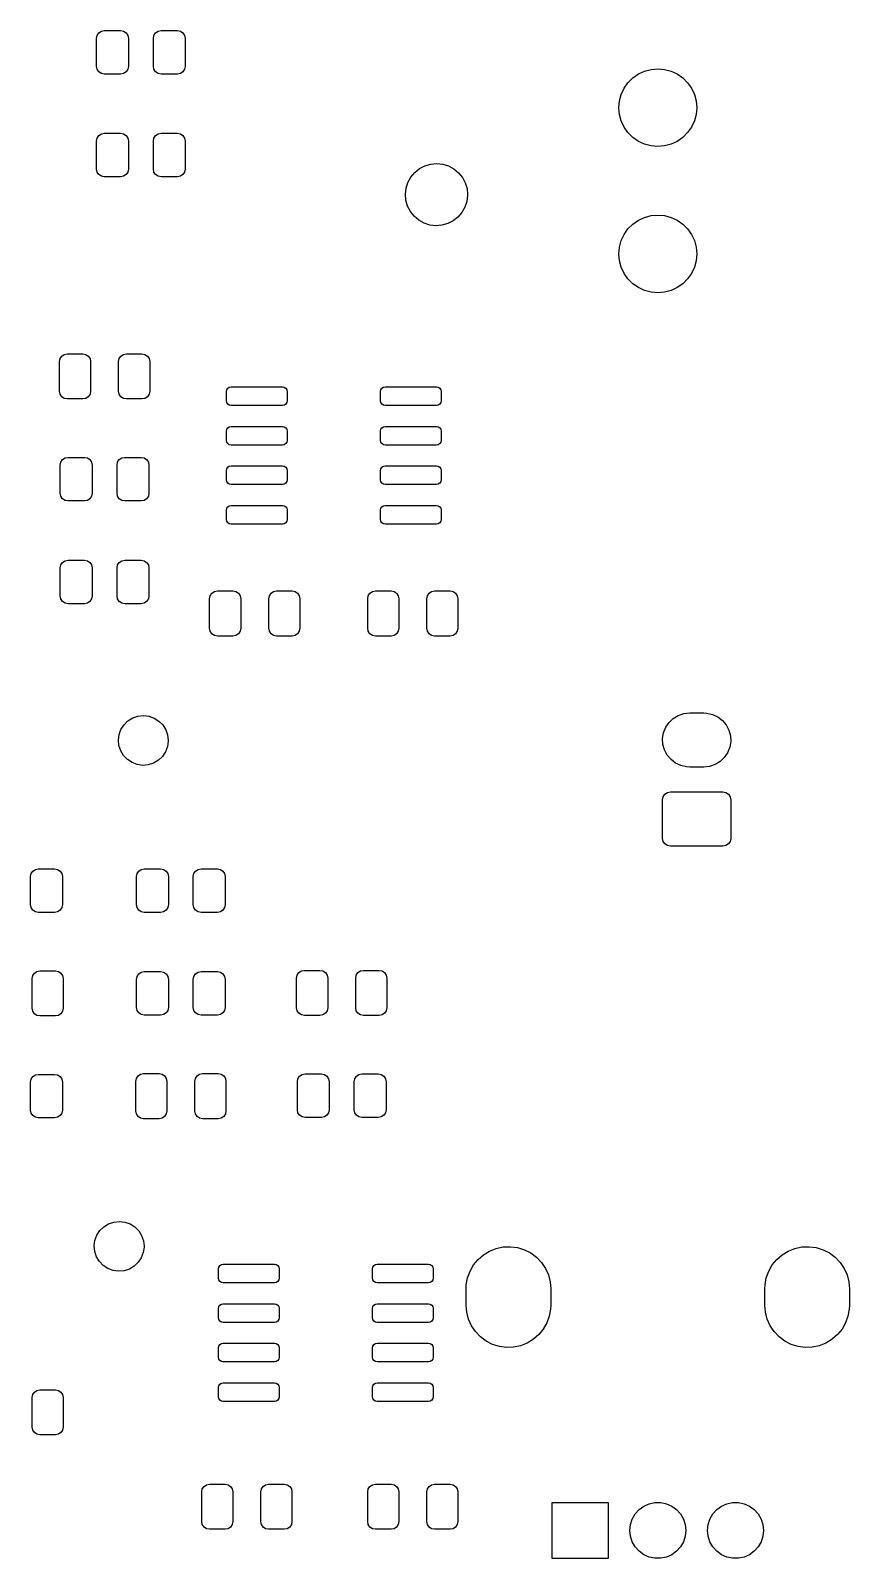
# Model space of a CAD drawing. Extents: x 42 to 170, y -237 to -32.
# Drawn here: x 143.67 to 169.99, y -237.12 to -188.02 of the extents above; entities that cross this region are included whole.
import ezdxf

# ---------------------------------------------------------------- set-up
doc = ezdxf.new("R2010")
doc.units = 0
doc.layers.add('BLACK', color=7, linetype='CONTINUOUS')

msp = doc.modelspace()

# ---------------------------------------------------------------- linework, layer by layer
at = {"layer": 'BLACK', "linetype": 'CONTINUOUS'}
for p, q in [((145.865, -188.095), (145.946, -188.041)), ((145.946, -188.041), (146.041, -188.022)), ((146.041, -188.022), (146.566, -188.022)), ((146.566, -188.022), (146.662, -188.041)), ((146.662, -188.041), (146.743, -188.095)), ((147.69, -188.095), (147.771, -188.041)), ((147.771, -188.041), (147.867, -188.022)), ((147.867, -188.022), (148.391, -188.022)), ((148.391, -188.022), (148.487, -188.041)), ((148.487, -188.041), (148.568, -188.095)), ((145.791, -188.272), (145.811, -188.176)), ((145.791, -189.172), (145.791, -188.272)), ((145.811, -188.176), (145.865, -188.095)), ((146.743, -188.095), (146.797, -188.176)), ((146.797, -188.176), (146.816, -188.272)), ((146.816, -188.272), (146.816, -189.172)), ((147.617, -188.272), (147.636, -188.176)), ((147.617, -189.172), (147.617, -188.272)), ((147.636, -188.176), (147.69, -188.095)), ((148.568, -188.095), (148.622, -188.176)), ((148.622, -188.176), (148.641, -188.272)), ((148.641, -188.272), (148.641, -189.172)), ((145.811, -189.268), (145.791, -189.172)), ((145.865, -189.349), (145.811, -189.268)), ((145.946, -189.403), (145.865, -189.349)), ((146.041, -189.422), (145.946, -189.403)), ((146.566, -189.422), (146.041, -189.422)), ((146.662, -189.403), (146.566, -189.422)), ((146.743, -189.349), (146.662, -189.403)), ((146.797, -189.268), (146.743, -189.349)), ((146.816, -189.172), (146.797, -189.268)), ((147.636, -189.268), (147.617, -189.172)), ((147.69, -189.349), (147.636, -189.268)), ((147.771, -189.403), (147.69, -189.349)), ((147.867, -189.422), (147.771, -189.403)), ((148.391, -189.422), (147.867, -189.422)), ((148.487, -189.403), (148.391, -189.422)), ((148.568, -189.349), (148.487, -189.403)), ((148.622, -189.268), (148.568, -189.349)), ((148.641, -189.172), (148.622, -189.268)), ((163.027, -189.542), (163.205, -189.417)), ((163.205, -189.417), (163.402, -189.325)), ((163.402, -189.325), (163.613, -189.269)), ((163.613, -189.269), (163.83, -189.25)), ((163.83, -189.25), (164.047, -189.269)), ((164.047, -189.269), (164.258, -189.325)), ((164.258, -189.325), (164.455, -189.417)), ((164.455, -189.417), (164.633, -189.542)), ((162.655, -190.072), (162.747, -189.875)), ((162.747, -189.875), (162.872, -189.697)), ((162.872, -189.697), (163.027, -189.542)), ((164.633, -189.542), (164.788, -189.697)), ((164.788, -189.697), (164.913, -189.875)), ((164.913, -189.875), (165.005, -190.072)), ((162.58, -190.5), (162.599, -190.283)), ((162.599, -190.717), (162.58, -190.5)), ((162.599, -190.283), (162.655, -190.072)), ((165.005, -190.072), (165.061, -190.283)), ((165.061, -190.283), (165.08, -190.5)), ((165.08, -190.5), (165.061, -190.717)), ((162.655, -190.928), (162.599, -190.717)), ((162.747, -191.125), (162.655, -190.928)), ((165.005, -190.928), (164.913, -191.125)), ((165.061, -190.717), (165.005, -190.928)), ((145.791, -191.574), (145.811, -191.478)), ((145.811, -191.478), (145.865, -191.397)), ((145.865, -191.397), (145.946, -191.343)), ((145.946, -191.343), (146.041, -191.324)), ((146.041, -191.324), (146.566, -191.324)), ((146.566, -191.324), (146.662, -191.343)), ((146.662, -191.343), (146.743, -191.397)), ((146.743, -191.397), (146.797, -191.478)), ((146.797, -191.478), (146.816, -191.574)), ((147.617, -191.574), (147.636, -191.478)), ((147.636, -191.478), (147.69, -191.397)), ((147.69, -191.397), (147.771, -191.343)), ((147.771, -191.343), (147.867, -191.324)), ((147.867, -191.324), (148.391, -191.324)), ((148.391, -191.324), (148.487, -191.343)), ((148.487, -191.343), (148.568, -191.397)), ((148.568, -191.397), (148.622, -191.478)), ((148.622, -191.478), (148.641, -191.574)), ((162.872, -191.303), (162.747, -191.125)), ((163.027, -191.458), (162.872, -191.303)), ((163.205, -191.583), (163.027, -191.458)), ((164.633, -191.458), (164.455, -191.583)), ((164.788, -191.303), (164.633, -191.458)), ((164.913, -191.125), (164.788, -191.303)), ((145.791, -192.474), (145.791, -191.574)), ((146.816, -191.574), (146.816, -192.474)), ((147.617, -192.474), (147.617, -191.574)), ((148.641, -191.574), (148.641, -192.474)), ((163.402, -191.675), (163.205, -191.583)), ((163.613, -191.731), (163.402, -191.675)), ((163.83, -191.75), (163.613, -191.731)), ((164.047, -191.731), (163.83, -191.75)), ((164.258, -191.675), (164.047, -191.731)), ((164.455, -191.583), (164.258, -191.675)), ((156.018, -192.58), (156.17, -192.457)), ((156.17, -192.457), (156.343, -192.367)), ((156.343, -192.367), (156.531, -192.312)), ((156.531, -192.312), (156.725, -192.294)), ((156.725, -192.294), (156.919, -192.314)), ((156.919, -192.314), (157.106, -192.372)), ((157.106, -192.372), (157.277, -192.465)), ((145.811, -192.57), (145.791, -192.474)), ((145.865, -192.651), (145.811, -192.57)), ((145.946, -192.705), (145.865, -192.651)), ((146.041, -192.724), (145.946, -192.705)), ((146.566, -192.724), (146.041, -192.724)), ((146.662, -192.705), (146.566, -192.724)), ((146.743, -192.651), (146.662, -192.705)), ((146.797, -192.57), (146.743, -192.651)), ((146.816, -192.474), (146.797, -192.57)), ((147.636, -192.57), (147.617, -192.474)), ((147.69, -192.651), (147.636, -192.57)), ((147.771, -192.705), (147.69, -192.651)), ((147.867, -192.724), (147.771, -192.705)), ((148.391, -192.724), (147.867, -192.724)), ((148.487, -192.705), (148.391, -192.724)), ((148.568, -192.651), (148.487, -192.705)), ((148.622, -192.57), (148.568, -192.651)), ((148.641, -192.474), (148.622, -192.57)), ((155.74, -193.086), (155.799, -192.9)), ((155.799, -192.9), (155.893, -192.729)), ((155.893, -192.729), (156.018, -192.58)), ((157.277, -192.465), (157.428, -192.589)), ((157.428, -192.589), (157.551, -192.741)), ((157.551, -192.741), (157.643, -192.913)), ((157.643, -192.913), (157.699, -193.1)), ((155.718, -193.28), (155.74, -193.086)), ((155.734, -193.475), (155.718, -193.28)), ((157.718, -193.322), (157.693, -193.516)), ((157.699, -193.1), (157.718, -193.294)), ((157.718, -193.294), (157.718, -193.322)), ((155.788, -193.662), (155.734, -193.475)), ((155.877, -193.836), (155.788, -193.662)), ((155.999, -193.989), (155.877, -193.836)), ((157.535, -193.87), (157.408, -194.018)), ((157.632, -193.701), (157.535, -193.87)), ((157.693, -193.516), (157.632, -193.701)), ((156.147, -194.115), (155.999, -193.989)), ((156.318, -194.21), (156.147, -194.115)), ((156.503, -194.271), (156.318, -194.21)), ((156.697, -194.294), (156.503, -194.271)), ((156.892, -194.279), (156.697, -194.294)), ((157.08, -194.226), (156.892, -194.279)), ((157.254, -194.138), (157.08, -194.226)), ((157.408, -194.018), (157.254, -194.138)), ((162.747, -194.575), (162.872, -194.397)), ((162.872, -194.397), (163.027, -194.242)), ((163.027, -194.242), (163.205, -194.117)), ((163.205, -194.117), (163.402, -194.025)), ((163.402, -194.025), (163.613, -193.969)), ((163.613, -193.969), (163.83, -193.95)), ((163.83, -193.95), (164.047, -193.969)), ((164.047, -193.969), (164.258, -194.025)), ((164.258, -194.025), (164.455, -194.117)), ((164.455, -194.117), (164.633, -194.242)), ((164.633, -194.242), (164.788, -194.397)), ((164.788, -194.397), (164.913, -194.575)), ((162.599, -194.983), (162.655, -194.772)), ((162.655, -194.772), (162.747, -194.575)), ((164.913, -194.575), (165.005, -194.772)), ((165.005, -194.772), (165.061, -194.983)), ((162.58, -195.2), (162.599, -194.983)), ((162.599, -195.417), (162.58, -195.2)), ((165.061, -194.983), (165.08, -195.2)), ((165.08, -195.2), (165.061, -195.417)), ((162.655, -195.628), (162.599, -195.417)), ((162.747, -195.825), (162.655, -195.628)), ((162.872, -196.003), (162.747, -195.825)), ((164.913, -195.825), (164.788, -196.003)), ((165.005, -195.628), (164.913, -195.825)), ((165.061, -195.417), (165.005, -195.628)), ((163.027, -196.158), (162.872, -196.003)), ((163.205, -196.283), (163.027, -196.158)), ((163.402, -196.375), (163.205, -196.283)), ((163.613, -196.431), (163.402, -196.375)), ((164.258, -196.375), (164.047, -196.431)), ((164.455, -196.283), (164.258, -196.375)), ((164.633, -196.158), (164.455, -196.283)), ((164.788, -196.003), (164.633, -196.158)), ((163.83, -196.45), (163.613, -196.431)), ((164.047, -196.431), (163.83, -196.45)), ((144.6, -198.661), (144.619, -198.565)), ((144.6, -199.611), (144.6, -198.661)), ((144.619, -198.565), (144.673, -198.484)), ((144.673, -198.484), (144.754, -198.43)), ((144.754, -198.43), (144.85, -198.411)), ((144.85, -198.411), (145.35, -198.411)), ((145.35, -198.411), (145.446, -198.43)), ((145.446, -198.43), (145.527, -198.484)), ((145.527, -198.484), (145.581, -198.565)), ((145.581, -198.565), (145.6, -198.661)), ((145.6, -198.661), (145.6, -199.611)), ((146.5, -198.661), (146.519, -198.565)), ((146.5, -199.611), (146.5, -198.661)), ((146.519, -198.565), (146.573, -198.484)), ((146.573, -198.484), (146.654, -198.43)), ((146.654, -198.43), (146.75, -198.411)), ((146.75, -198.411), (147.25, -198.411)), ((147.25, -198.411), (147.346, -198.43)), ((147.346, -198.43), (147.427, -198.484)), ((147.427, -198.484), (147.481, -198.565)), ((147.481, -198.565), (147.5, -198.661)), ((147.5, -198.661), (147.5, -199.611)), ((144.619, -199.707), (144.6, -199.611)), ((144.673, -199.788), (144.619, -199.707)), ((144.754, -199.842), (144.673, -199.788)), ((145.527, -199.788), (145.446, -199.842)), ((145.581, -199.707), (145.527, -199.788)), ((145.6, -199.611), (145.581, -199.707)), ((146.519, -199.707), (146.5, -199.611)), ((146.573, -199.788), (146.519, -199.707)), ((146.654, -199.842), (146.573, -199.788)), ((147.427, -199.788), (147.346, -199.842)), ((147.481, -199.707), (147.427, -199.788)), ((147.5, -199.611), (147.481, -199.707)), ((149.966, -199.621), (149.977, -199.564)), ((149.966, -199.921), (149.966, -199.621)), ((149.977, -199.564), (150.01, -199.515)), ((150.01, -199.515), (150.059, -199.482)), ((150.059, -199.482), (150.116, -199.471)), ((150.116, -199.471), (151.766, -199.471)), ((151.766, -199.471), (151.823, -199.482)), ((151.823, -199.482), (151.872, -199.515)), ((151.872, -199.515), (151.905, -199.564)), ((151.905, -199.564), (151.916, -199.621)), ((151.916, -199.621), (151.916, -199.921)), ((154.916, -199.621), (154.927, -199.564)), ((154.916, -199.921), (154.916, -199.621)), ((154.927, -199.564), (154.96, -199.515)), ((154.96, -199.515), (155.009, -199.482)), ((155.009, -199.482), (155.066, -199.471)), ((155.066, -199.471), (156.716, -199.471)), ((156.716, -199.471), (156.773, -199.482)), ((156.773, -199.482), (156.822, -199.515)), ((156.822, -199.515), (156.855, -199.564)), ((156.855, -199.564), (156.866, -199.621)), ((156.866, -199.621), (156.866, -199.921)), ((144.85, -199.861), (144.754, -199.842)), ((145.35, -199.861), (144.85, -199.861)), ((145.446, -199.842), (145.35, -199.861)), ((146.75, -199.861), (146.654, -199.842)), ((147.25, -199.861), (146.75, -199.861)), ((147.346, -199.842), (147.25, -199.861)), ((149.977, -199.978), (149.966, -199.921)), ((150.01, -200.027), (149.977, -199.978)), ((150.059, -200.06), (150.01, -200.027)), ((150.116, -200.071), (150.059, -200.06)), ((151.766, -200.071), (150.116, -200.071)), ((151.823, -200.06), (151.766, -200.071)), ((151.872, -200.027), (151.823, -200.06)), ((151.905, -199.978), (151.872, -200.027)), ((151.916, -199.921), (151.905, -199.978)), ((154.927, -199.978), (154.916, -199.921)), ((154.96, -200.027), (154.927, -199.978)), ((155.009, -200.06), (154.96, -200.027)), ((155.066, -200.071), (155.009, -200.06)), ((156.716, -200.071), (155.066, -200.071)), ((156.773, -200.06), (156.716, -200.071)), ((156.822, -200.027), (156.773, -200.06)), ((156.855, -199.978), (156.822, -200.027)), ((156.866, -199.921), (156.855, -199.978)), ((149.977, -200.834), (150.01, -200.785)), ((150.01, -200.785), (150.059, -200.752)), ((150.059, -200.752), (150.116, -200.741)), ((150.116, -200.741), (151.766, -200.741)), ((151.766, -200.741), (151.823, -200.752)), ((151.823, -200.752), (151.872, -200.785)), ((151.872, -200.785), (151.905, -200.834)), ((154.927, -200.834), (154.96, -200.785)), ((154.96, -200.785), (155.009, -200.752)), ((155.009, -200.752), (155.066, -200.741)), ((155.066, -200.741), (156.716, -200.741)), ((156.716, -200.741), (156.773, -200.752)), ((156.773, -200.752), (156.822, -200.785)), ((156.822, -200.785), (156.855, -200.834)), ((149.966, -200.891), (149.977, -200.834)), ((149.966, -201.191), (149.966, -200.891)), ((149.977, -201.248), (149.966, -201.191)), ((150.01, -201.297), (149.977, -201.248)), ((150.059, -201.33), (150.01, -201.297)), ((151.872, -201.297), (151.823, -201.33)), ((151.905, -201.248), (151.872, -201.297)), ((151.905, -200.834), (151.916, -200.891)), ((151.916, -201.191), (151.905, -201.248)), ((151.916, -200.891), (151.916, -201.191)), ((154.916, -200.891), (154.927, -200.834)), ((154.916, -201.191), (154.916, -200.891)), ((154.927, -201.248), (154.916, -201.191)), ((154.96, -201.297), (154.927, -201.248)), ((155.009, -201.33), (154.96, -201.297)), ((156.822, -201.297), (156.773, -201.33)), ((156.855, -201.248), (156.822, -201.297)), ((156.855, -200.834), (156.866, -200.891)), ((156.866, -201.191), (156.855, -201.248)), ((156.866, -200.891), (156.866, -201.191)), ((144.698, -201.811), (144.779, -201.757)), ((144.779, -201.757), (144.875, -201.738)), ((144.875, -201.738), (145.4, -201.738)), ((145.4, -201.738), (145.496, -201.757)), ((145.496, -201.757), (145.577, -201.811)), ((146.523, -201.811), (146.604, -201.757)), ((146.604, -201.757), (146.7, -201.738)), ((146.7, -201.738), (147.225, -201.738)), ((147.225, -201.738), (147.321, -201.757)), ((147.321, -201.757), (147.402, -201.811)), ((150.116, -201.341), (150.059, -201.33)), ((151.766, -201.341), (150.116, -201.341)), ((151.823, -201.33), (151.766, -201.341)), ((155.066, -201.341), (155.009, -201.33)), ((156.716, -201.341), (155.066, -201.341)), ((156.773, -201.33), (156.716, -201.341)), ((144.625, -201.988), (144.644, -201.892)), ((144.625, -202.888), (144.625, -201.988)), ((144.644, -201.892), (144.698, -201.811)), ((145.577, -201.811), (145.631, -201.892)), ((145.631, -201.892), (145.65, -201.988)), ((145.65, -201.988), (145.65, -202.888)), ((146.45, -201.988), (146.469, -201.892)), ((146.45, -202.888), (146.45, -201.988)), ((146.469, -201.892), (146.523, -201.811)), ((147.402, -201.811), (147.456, -201.892)), ((147.456, -201.892), (147.475, -201.988)), ((147.475, -201.988), (147.475, -202.888)), ((149.966, -202.161), (149.977, -202.104)), ((149.966, -202.461), (149.966, -202.161)), ((149.977, -202.104), (150.01, -202.055)), ((150.01, -202.055), (150.059, -202.022)), ((150.059, -202.022), (150.116, -202.011)), ((150.116, -202.011), (151.766, -202.011)), ((151.766, -202.011), (151.823, -202.022)), ((151.823, -202.022), (151.872, -202.055)), ((151.872, -202.055), (151.905, -202.104)), ((151.905, -202.104), (151.916, -202.161)), ((151.916, -202.161), (151.916, -202.461)), ((154.916, -202.161), (154.927, -202.104)), ((154.916, -202.461), (154.916, -202.161)), ((154.927, -202.104), (154.96, -202.055)), ((154.96, -202.055), (155.009, -202.022)), ((155.009, -202.022), (155.066, -202.011)), ((155.066, -202.011), (156.716, -202.011)), ((156.716, -202.011), (156.773, -202.022)), ((156.773, -202.022), (156.822, -202.055)), ((156.822, -202.055), (156.855, -202.104)), ((156.855, -202.104), (156.866, -202.161)), ((156.866, -202.161), (156.866, -202.461)), ((149.977, -202.518), (149.966, -202.461)), ((150.01, -202.567), (149.977, -202.518)), ((150.059, -202.6), (150.01, -202.567)), ((150.116, -202.611), (150.059, -202.6)), ((151.766, -202.611), (150.116, -202.611)), ((151.823, -202.6), (151.766, -202.611)), ((151.872, -202.567), (151.823, -202.6)), ((151.905, -202.518), (151.872, -202.567)), ((151.916, -202.461), (151.905, -202.518)), ((154.927, -202.518), (154.916, -202.461)), ((154.96, -202.567), (154.927, -202.518)), ((155.009, -202.6), (154.96, -202.567)), ((155.066, -202.611), (155.009, -202.6)), ((156.716, -202.611), (155.066, -202.611)), ((156.773, -202.6), (156.716, -202.611)), ((156.822, -202.567), (156.773, -202.6)), ((156.855, -202.518), (156.822, -202.567)), ((156.866, -202.461), (156.855, -202.518)), ((144.644, -202.984), (144.625, -202.888)), ((144.698, -203.065), (144.644, -202.984)), ((144.779, -203.119), (144.698, -203.065)), ((144.875, -203.138), (144.779, -203.119)), ((145.4, -203.138), (144.875, -203.138)), ((145.496, -203.119), (145.4, -203.138)), ((145.577, -203.065), (145.496, -203.119)), ((145.631, -202.984), (145.577, -203.065)), ((145.65, -202.888), (145.631, -202.984)), ((146.469, -202.984), (146.45, -202.888)), ((146.523, -203.065), (146.469, -202.984)), ((146.604, -203.119), (146.523, -203.065)), ((146.7, -203.138), (146.604, -203.119)), ((147.225, -203.138), (146.7, -203.138)), ((147.321, -203.119), (147.225, -203.138)), ((147.402, -203.065), (147.321, -203.119)), ((147.456, -202.984), (147.402, -203.065)), ((147.475, -202.888), (147.456, -202.984)), ((149.966, -203.431), (149.977, -203.374)), ((149.966, -203.731), (149.966, -203.431)), ((149.977, -203.788), (149.966, -203.731)), ((149.977, -203.374), (150.01, -203.325)), ((150.01, -203.325), (150.059, -203.292)), ((150.059, -203.292), (150.116, -203.281)), ((150.116, -203.281), (151.766, -203.281)), ((151.766, -203.281), (151.823, -203.292)), ((151.823, -203.292), (151.872, -203.325)), ((151.872, -203.325), (151.905, -203.374)), ((151.905, -203.374), (151.916, -203.431)), ((151.916, -203.731), (151.905, -203.788)), ((151.916, -203.431), (151.916, -203.731)), ((154.916, -203.431), (154.927, -203.374)), ((154.916, -203.731), (154.916, -203.431)), ((154.927, -203.788), (154.916, -203.731)), ((154.927, -203.374), (154.96, -203.325)), ((154.96, -203.325), (155.009, -203.292)), ((155.009, -203.292), (155.066, -203.281)), ((155.066, -203.281), (156.716, -203.281)), ((156.716, -203.281), (156.773, -203.292)), ((156.773, -203.292), (156.822, -203.325)), ((156.822, -203.325), (156.855, -203.374)), ((156.855, -203.374), (156.866, -203.431)), ((156.866, -203.731), (156.855, -203.788)), ((156.866, -203.431), (156.866, -203.731)), ((150.01, -203.837), (149.977, -203.788)), ((150.059, -203.87), (150.01, -203.837)), ((150.116, -203.881), (150.059, -203.87)), ((151.766, -203.881), (150.116, -203.881)), ((151.823, -203.87), (151.766, -203.881)), ((151.872, -203.837), (151.823, -203.87)), ((151.905, -203.788), (151.872, -203.837)), ((154.96, -203.837), (154.927, -203.788)), ((155.009, -203.87), (154.96, -203.837)), ((155.066, -203.881), (155.009, -203.87)), ((156.716, -203.881), (155.066, -203.881)), ((156.773, -203.87), (156.716, -203.881)), ((156.822, -203.837), (156.773, -203.87)), ((156.855, -203.788), (156.822, -203.837)), ((144.625, -205.29), (144.644, -205.194)), ((144.644, -205.194), (144.698, -205.113)), ((144.698, -205.113), (144.779, -205.059)), ((144.779, -205.059), (144.875, -205.04)), ((144.875, -205.04), (145.4, -205.04)), ((145.4, -205.04), (145.496, -205.059)), ((145.496, -205.059), (145.577, -205.113)), ((145.577, -205.113), (145.631, -205.194)), ((145.631, -205.194), (145.65, -205.29)), ((146.45, -205.29), (146.469, -205.194)), ((146.469, -205.194), (146.523, -205.113)), ((146.523, -205.113), (146.604, -205.059)), ((146.604, -205.059), (146.7, -205.04)), ((146.7, -205.04), (147.225, -205.04)), ((147.225, -205.04), (147.321, -205.059)), ((147.321, -205.059), (147.402, -205.113)), ((147.402, -205.113), (147.456, -205.194)), ((147.456, -205.194), (147.475, -205.29)), ((144.625, -206.19), (144.625, -205.29)), ((145.65, -205.29), (145.65, -206.19)), ((146.45, -206.19), (146.45, -205.29)), ((147.475, -205.29), (147.475, -206.19)), ((144.644, -206.286), (144.625, -206.19)), ((145.65, -206.19), (145.631, -206.286)), ((146.469, -206.286), (146.45, -206.19)), ((147.475, -206.19), (147.456, -206.286)), ((149.426, -206.281), (149.445, -206.185)), ((149.445, -206.185), (149.499, -206.104)), ((149.499, -206.104), (149.58, -206.05)), ((149.58, -206.05), (149.676, -206.031)), ((149.676, -206.031), (150.176, -206.031)), ((150.176, -206.031), (150.272, -206.05)), ((150.272, -206.05), (150.353, -206.104)), ((150.353, -206.104), (150.407, -206.185)), ((150.407, -206.185), (150.426, -206.281)), ((151.326, -206.281), (151.345, -206.185)), ((151.345, -206.185), (151.399, -206.104)), ((151.399, -206.104), (151.48, -206.05)), ((151.48, -206.05), (151.576, -206.031)), ((151.576, -206.031), (152.076, -206.031)), ((152.076, -206.031), (152.172, -206.05)), ((152.172, -206.05), (152.253, -206.104)), ((152.253, -206.104), (152.307, -206.185)), ((152.307, -206.185), (152.326, -206.281)), ((154.506, -206.281), (154.525, -206.185)), ((154.525, -206.185), (154.579, -206.104)), ((154.579, -206.104), (154.66, -206.05)), ((154.66, -206.05), (154.756, -206.031)), ((154.756, -206.031), (155.256, -206.031)), ((155.256, -206.031), (155.352, -206.05)), ((155.352, -206.05), (155.433, -206.104)), ((155.433, -206.104), (155.487, -206.185)), ((155.487, -206.185), (155.506, -206.281)), ((156.406, -206.281), (156.425, -206.185)), ((156.425, -206.185), (156.479, -206.104)), ((156.479, -206.104), (156.56, -206.05)), ((156.56, -206.05), (156.656, -206.031)), ((156.656, -206.031), (157.156, -206.031)), ((157.156, -206.031), (157.252, -206.05)), ((157.252, -206.05), (157.333, -206.104)), ((157.333, -206.104), (157.387, -206.185)), ((157.387, -206.185), (157.406, -206.281)), ((144.698, -206.367), (144.644, -206.286)), ((144.779, -206.421), (144.698, -206.367)), ((144.875, -206.44), (144.779, -206.421)), ((145.4, -206.44), (144.875, -206.44)), ((145.496, -206.421), (145.4, -206.44)), ((145.577, -206.367), (145.496, -206.421)), ((145.631, -206.286), (145.577, -206.367)), ((146.523, -206.367), (146.469, -206.286)), ((146.604, -206.421), (146.523, -206.367)), ((146.7, -206.44), (146.604, -206.421)), ((147.225, -206.44), (146.7, -206.44)), ((147.321, -206.421), (147.225, -206.44)), ((147.402, -206.367), (147.321, -206.421)), ((147.456, -206.286), (147.402, -206.367)), ((149.426, -207.231), (149.426, -206.281)), ((150.426, -206.281), (150.426, -207.231)), ((151.326, -207.231), (151.326, -206.281)), ((152.326, -206.281), (152.326, -207.231)), ((154.506, -207.231), (154.506, -206.281)), ((155.506, -206.281), (155.506, -207.231)), ((156.406, -207.231), (156.406, -206.281)), ((157.406, -206.281), (157.406, -207.231)), ((149.445, -207.327), (149.426, -207.231)), ((149.499, -207.408), (149.445, -207.327)), ((149.58, -207.462), (149.499, -207.408)), ((149.676, -207.481), (149.58, -207.462)), ((150.176, -207.481), (149.676, -207.481)), ((150.272, -207.462), (150.176, -207.481)), ((150.353, -207.408), (150.272, -207.462)), ((150.407, -207.327), (150.353, -207.408)), ((150.426, -207.231), (150.407, -207.327)), ((151.345, -207.327), (151.326, -207.231)), ((151.399, -207.408), (151.345, -207.327)), ((151.48, -207.462), (151.399, -207.408)), ((151.576, -207.481), (151.48, -207.462)), ((152.076, -207.481), (151.576, -207.481)), ((152.172, -207.462), (152.076, -207.481)), ((152.253, -207.408), (152.172, -207.462)), ((152.307, -207.327), (152.253, -207.408)), ((152.326, -207.231), (152.307, -207.327)), ((154.525, -207.327), (154.506, -207.231)), ((154.579, -207.408), (154.525, -207.327)), ((154.66, -207.462), (154.579, -207.408)), ((154.756, -207.481), (154.66, -207.462)), ((155.256, -207.481), (154.756, -207.481)), ((155.352, -207.462), (155.256, -207.481)), ((155.433, -207.408), (155.352, -207.462)), ((155.487, -207.327), (155.433, -207.408)), ((155.506, -207.231), (155.487, -207.327)), ((156.425, -207.327), (156.406, -207.231)), ((156.479, -207.408), (156.425, -207.327)), ((156.56, -207.462), (156.479, -207.408)), ((156.656, -207.481), (156.56, -207.462)), ((157.156, -207.481), (156.656, -207.481)), ((157.252, -207.462), (157.156, -207.481)), ((157.333, -207.408), (157.252, -207.462)), ((157.387, -207.327), (157.333, -207.408)), ((157.406, -207.231), (157.387, -207.327)), ((146.801, -210.204), (146.953, -210.11)), ((146.953, -210.11), (147.122, -210.053)), ((147.122, -210.053), (147.3, -210.034)), ((147.3, -210.034), (147.477, -210.055)), ((147.477, -210.055), (147.645, -210.115)), ((147.645, -210.115), (147.795, -210.211)), ((164.192, -210.256), (164.329, -210.127)), ((164.329, -210.127), (164.49, -210.03)), ((164.49, -210.03), (164.668, -209.97)), ((164.668, -209.97), (164.855, -209.95)), ((164.855, -209.95), (165.305, -209.95)), ((165.305, -209.95), (165.402, -209.955)), ((165.402, -209.955), (165.585, -209.996)), ((165.585, -209.996), (165.756, -210.076)), ((165.756, -210.076), (165.905, -210.19)), ((146.516, -210.646), (146.577, -210.478)), ((146.577, -210.478), (146.674, -210.328)), ((146.674, -210.328), (146.801, -210.204)), ((147.795, -210.211), (147.921, -210.337)), ((147.921, -210.337), (148.015, -210.488)), ((148.015, -210.488), (148.074, -210.657)), ((163.986, -210.771), (164.017, -210.586)), ((164.017, -210.586), (164.087, -210.412)), ((164.087, -210.412), (164.192, -210.256)), ((165.905, -210.19), (166.026, -210.334)), ((166.026, -210.334), (166.114, -210.5)), ((166.114, -210.5), (166.164, -210.681)), ((146.494, -210.823), (146.516, -210.646)), ((146.511, -211), (146.494, -210.823)), ((146.568, -211.17), (146.511, -211)), ((148.069, -211.033), (148.006, -211.2)), ((148.094, -210.856), (148.069, -211.033)), ((148.074, -210.657), (148.094, -210.834)), ((148.094, -210.834), (148.094, -210.856)), ((163.996, -210.959), (163.986, -210.771)), ((164.046, -211.14), (163.996, -210.959)), ((166.143, -211.054), (166.073, -211.228)), ((166.174, -210.869), (166.143, -211.054)), ((166.164, -210.681), (166.174, -210.869)), ((146.66, -211.322), (146.568, -211.17)), ((146.784, -211.45), (146.66, -211.322)), ((146.933, -211.548), (146.784, -211.45)), ((147.1, -211.61), (146.933, -211.548)), ((147.277, -211.634), (147.1, -211.61)), ((147.624, -211.563), (147.455, -211.618)), ((147.778, -211.471), (147.624, -211.563)), ((147.907, -211.348), (147.778, -211.471)), ((148.006, -211.2), (147.907, -211.348)), ((164.134, -211.306), (164.046, -211.14)), ((164.255, -211.45), (164.134, -211.306)), ((164.404, -211.564), (164.255, -211.45)), ((164.575, -211.644), (164.404, -211.564)), ((165.67, -211.61), (165.492, -211.67)), ((165.831, -211.513), (165.67, -211.61)), ((165.968, -211.384), (165.831, -211.513)), ((166.073, -211.228), (165.968, -211.384)), ((147.455, -211.618), (147.277, -211.634)), ((164.758, -211.685), (164.575, -211.644)), ((164.855, -211.69), (164.758, -211.685)), ((165.305, -211.69), (164.855, -211.69)), ((165.492, -211.67), (165.305, -211.69)), ((164.004, -212.644), (164.058, -212.563)), ((164.058, -212.563), (164.139, -212.509)), ((164.139, -212.509), (164.235, -212.49)), ((164.235, -212.49), (165.925, -212.49)), ((165.925, -212.49), (166.021, -212.509)), ((166.021, -212.509), (166.102, -212.563)), ((166.102, -212.563), (166.156, -212.644)), ((163.985, -212.74), (164.004, -212.644)), ((163.985, -213.98), (163.985, -212.74)), ((166.156, -212.644), (166.175, -212.74)), ((166.175, -212.74), (166.175, -213.98)), ((164.004, -214.076), (163.985, -213.98)), ((166.175, -213.98), (166.156, -214.076)), ((164.058, -214.157), (164.004, -214.076)), ((164.139, -214.211), (164.058, -214.157)), ((164.235, -214.23), (164.139, -214.211)), ((165.925, -214.23), (164.235, -214.23)), ((166.021, -214.211), (165.925, -214.23)), ((166.102, -214.157), (166.021, -214.211)), ((166.156, -214.076), (166.102, -214.157)), ((143.689, -215.114), (143.743, -215.033)), ((143.743, -215.033), (143.824, -214.979)), ((143.824, -214.979), (143.92, -214.96)), ((143.92, -214.96), (144.445, -214.96)), ((144.445, -214.96), (144.541, -214.979)), ((144.541, -214.979), (144.622, -215.033)), ((144.622, -215.033), (144.676, -215.114)), ((147.095, -215.114), (147.149, -215.033)), ((147.149, -215.033), (147.23, -214.979)), ((147.23, -214.979), (147.326, -214.96)), ((147.326, -214.96), (147.85, -214.96)), ((147.85, -214.96), (147.946, -214.979)), ((147.946, -214.979), (148.027, -215.033)), ((148.027, -215.033), (148.081, -215.114)), ((148.92, -215.114), (148.974, -215.033)), ((148.974, -215.033), (149.055, -214.979)), ((149.055, -214.979), (149.15, -214.96)), ((149.15, -214.96), (149.675, -214.96)), ((149.675, -214.96), (149.771, -214.979)), ((149.771, -214.979), (149.852, -215.033)), ((149.852, -215.033), (149.906, -215.114)), ((143.67, -215.21), (143.689, -215.114)), ((143.67, -216.11), (143.67, -215.21)), ((144.676, -215.114), (144.695, -215.21)), ((144.695, -215.21), (144.695, -216.11)), ((147.076, -215.21), (147.095, -215.114)), ((147.076, -216.11), (147.076, -215.21)), ((148.081, -215.114), (148.1, -215.21)), ((148.1, -215.21), (148.1, -216.11)), ((148.9, -215.21), (148.92, -215.114)), ((148.9, -216.11), (148.9, -215.21)), ((149.906, -215.114), (149.925, -215.21)), ((149.925, -215.21), (149.925, -216.11)), ((143.689, -216.206), (143.67, -216.11)), ((143.743, -216.287), (143.689, -216.206)), ((143.824, -216.341), (143.743, -216.287)), ((143.92, -216.36), (143.824, -216.341)), ((144.445, -216.36), (143.92, -216.36)), ((144.541, -216.341), (144.445, -216.36)), ((144.622, -216.287), (144.541, -216.341)), ((144.676, -216.206), (144.622, -216.287)), ((144.695, -216.11), (144.676, -216.206)), ((147.095, -216.206), (147.076, -216.11)), ((147.149, -216.287), (147.095, -216.206)), ((147.23, -216.341), (147.149, -216.287)), ((147.326, -216.36), (147.23, -216.341)), ((147.85, -216.36), (147.326, -216.36)), ((147.946, -216.341), (147.85, -216.36)), ((148.027, -216.287), (147.946, -216.341)), ((148.081, -216.206), (148.027, -216.287)), ((148.1, -216.11), (148.081, -216.206)), ((148.92, -216.206), (148.9, -216.11)), ((148.974, -216.287), (148.92, -216.206)), ((149.055, -216.341), (148.974, -216.287)), ((149.15, -216.36), (149.055, -216.341)), ((149.675, -216.36), (149.15, -216.36)), ((149.771, -216.341), (149.675, -216.36)), ((149.852, -216.287), (149.771, -216.341)), ((149.906, -216.206), (149.852, -216.287)), ((149.925, -216.11), (149.906, -216.206)), ((143.72, -218.487), (143.739, -218.391)), ((143.739, -218.391), (143.793, -218.31)), ((143.793, -218.31), (143.874, -218.256)), ((143.874, -218.256), (143.97, -218.237)), ((143.97, -218.237), (144.47, -218.237)), ((144.47, -218.237), (144.566, -218.256)), ((144.566, -218.256), (144.647, -218.31)), ((144.647, -218.31), (144.701, -218.391)), ((144.701, -218.391), (144.72, -218.487)), ((147.076, -218.512), (147.095, -218.416)), ((147.095, -218.416), (147.149, -218.335)), ((147.149, -218.335), (147.23, -218.281)), ((147.23, -218.281), (147.326, -218.262)), ((147.326, -218.262), (147.85, -218.262)), ((147.85, -218.262), (147.946, -218.281)), ((147.946, -218.281), (148.027, -218.335)), ((148.027, -218.335), (148.081, -218.416)), ((148.081, -218.416), (148.1, -218.512)), ((148.9, -218.512), (148.92, -218.416)), ((148.92, -218.416), (148.974, -218.335)), ((148.974, -218.335), (149.055, -218.281)), ((149.055, -218.281), (149.15, -218.262)), ((149.15, -218.262), (149.675, -218.262)), ((149.675, -218.262), (149.771, -218.281)), ((149.771, -218.281), (149.852, -218.335)), ((149.852, -218.335), (149.906, -218.416)), ((149.906, -218.416), (149.925, -218.512)), ((152.22, -218.473), (152.239, -218.377)), ((152.22, -219.423), (152.22, -218.473)), ((152.239, -218.377), (152.293, -218.296)), ((152.293, -218.296), (152.374, -218.242)), ((152.374, -218.242), (152.47, -218.223)), ((152.47, -218.223), (152.97, -218.223)), ((152.97, -218.223), (153.066, -218.242)), ((153.066, -218.242), (153.147, -218.296)), ((153.147, -218.296), (153.201, -218.377)), ((153.201, -218.377), (153.22, -218.473)), ((153.22, -218.473), (153.22, -219.423)), ((154.12, -218.473), (154.139, -218.377)), ((154.12, -219.423), (154.12, -218.473)), ((154.139, -218.377), (154.193, -218.296)), ((154.193, -218.296), (154.274, -218.242)), ((154.274, -218.242), (154.37, -218.223)), ((154.37, -218.223), (154.87, -218.223)), ((154.87, -218.223), (154.966, -218.242)), ((154.966, -218.242), (155.047, -218.296)), ((155.047, -218.296), (155.101, -218.377)), ((155.101, -218.377), (155.12, -218.473)), ((155.12, -218.473), (155.12, -219.423)), ((143.72, -219.437), (143.72, -218.487)), ((144.72, -218.487), (144.72, -219.437)), ((147.076, -219.412), (147.076, -218.512)), ((148.1, -218.512), (148.1, -219.412)), ((148.9, -219.412), (148.9, -218.512)), ((149.925, -218.512), (149.925, -219.412)), ((143.739, -219.533), (143.72, -219.437)), ((144.72, -219.437), (144.701, -219.533)), ((147.095, -219.508), (147.076, -219.412)), ((148.1, -219.412), (148.081, -219.508)), ((148.92, -219.508), (148.9, -219.412)), ((149.925, -219.412), (149.906, -219.508)), ((152.239, -219.519), (152.22, -219.423)), ((153.22, -219.423), (153.201, -219.519)), ((154.139, -219.519), (154.12, -219.423)), ((155.12, -219.423), (155.101, -219.519)), ((143.793, -219.614), (143.739, -219.533)), ((143.874, -219.668), (143.793, -219.614)), ((143.97, -219.687), (143.874, -219.668)), ((144.47, -219.687), (143.97, -219.687)), ((144.566, -219.668), (144.47, -219.687)), ((144.647, -219.614), (144.566, -219.668)), ((144.701, -219.533), (144.647, -219.614)), ((147.149, -219.589), (147.095, -219.508)), ((147.23, -219.643), (147.149, -219.589)), ((147.326, -219.662), (147.23, -219.643)), ((147.85, -219.662), (147.326, -219.662)), ((147.946, -219.643), (147.85, -219.662)), ((148.027, -219.589), (147.946, -219.643)), ((148.081, -219.508), (148.027, -219.589)), ((148.974, -219.589), (148.92, -219.508)), ((149.055, -219.643), (148.974, -219.589)), ((149.15, -219.662), (149.055, -219.643)), ((149.675, -219.662), (149.15, -219.662)), ((149.771, -219.643), (149.675, -219.662)), ((149.852, -219.589), (149.771, -219.643)), ((149.906, -219.508), (149.852, -219.589)), ((152.293, -219.6), (152.239, -219.519)), ((152.374, -219.654), (152.293, -219.6)), ((152.47, -219.673), (152.374, -219.654)), ((152.97, -219.673), (152.47, -219.673)), ((153.066, -219.654), (152.97, -219.673)), ((153.147, -219.6), (153.066, -219.654)), ((153.201, -219.519), (153.147, -219.6)), ((154.193, -219.6), (154.139, -219.519)), ((154.274, -219.654), (154.193, -219.6)), ((154.37, -219.673), (154.274, -219.654)), ((154.87, -219.673), (154.37, -219.673)), ((154.966, -219.654), (154.87, -219.673)), ((155.047, -219.6), (154.966, -219.654)), ((155.101, -219.519), (155.047, -219.6)), ((143.67, -221.814), (143.689, -221.718)), ((143.67, -222.714), (143.67, -221.814)), ((143.689, -221.718), (143.743, -221.637)), ((143.743, -221.637), (143.824, -221.583)), ((143.824, -221.583), (143.92, -221.564)), ((143.92, -221.564), (144.445, -221.564)), ((144.445, -221.564), (144.541, -221.583)), ((144.541, -221.583), (144.622, -221.637)), ((144.622, -221.637), (144.676, -221.718)), ((144.676, -221.718), (144.695, -221.814)), ((144.695, -221.814), (144.695, -222.714)), ((147.05, -221.789), (147.07, -221.693)), ((147.05, -222.739), (147.05, -221.789)), ((147.07, -221.693), (147.124, -221.612)), ((147.124, -221.612), (147.205, -221.558)), ((147.205, -221.558), (147.3, -221.539)), ((147.3, -221.539), (147.8, -221.539)), ((147.8, -221.539), (147.896, -221.558)), ((147.896, -221.558), (147.977, -221.612)), ((147.977, -221.612), (148.031, -221.693)), ((148.031, -221.693), (148.05, -221.789)), ((148.05, -221.789), (148.05, -222.739)), ((148.951, -221.789), (148.97, -221.693)), ((148.951, -222.739), (148.951, -221.789)), ((148.97, -221.693), (149.024, -221.612)), ((149.024, -221.612), (149.105, -221.558)), ((149.105, -221.558), (149.201, -221.539)), ((149.201, -221.539), (149.701, -221.539)), ((149.701, -221.539), (149.796, -221.558)), ((149.796, -221.558), (149.877, -221.612)), ((149.877, -221.612), (149.931, -221.693)), ((149.931, -221.693), (149.951, -221.789)), ((149.951, -221.789), (149.951, -222.739)), ((152.245, -221.8), (152.264, -221.704)), ((152.245, -222.7), (152.245, -221.8)), ((152.264, -221.704), (152.318, -221.623)), ((152.318, -221.623), (152.399, -221.569)), ((152.399, -221.569), (152.495, -221.55)), ((152.495, -221.55), (153.02, -221.55)), ((153.02, -221.55), (153.116, -221.569)), ((153.116, -221.569), (153.197, -221.623)), ((153.197, -221.623), (153.251, -221.704)), ((153.251, -221.704), (153.27, -221.8)), ((153.27, -221.8), (153.27, -222.7)), ((154.07, -221.8), (154.089, -221.704)), ((154.07, -222.7), (154.07, -221.8)), ((154.089, -221.704), (154.143, -221.623)), ((154.143, -221.623), (154.224, -221.569)), ((154.224, -221.569), (154.32, -221.55)), ((154.32, -221.55), (154.845, -221.55)), ((154.845, -221.55), (154.941, -221.569)), ((154.941, -221.569), (155.022, -221.623)), ((155.022, -221.623), (155.076, -221.704)), ((155.076, -221.704), (155.095, -221.8)), ((155.095, -221.8), (155.095, -222.7)), ((143.689, -222.81), (143.67, -222.714)), ((143.743, -222.891), (143.689, -222.81)), ((143.824, -222.945), (143.743, -222.891)), ((144.622, -222.891), (144.541, -222.945)), ((144.676, -222.81), (144.622, -222.891)), ((144.695, -222.714), (144.676, -222.81)), ((147.07, -222.835), (147.05, -222.739)), ((147.124, -222.916), (147.07, -222.835)), ((148.031, -222.835), (147.977, -222.916)), ((148.05, -222.739), (148.031, -222.835)), ((148.97, -222.835), (148.951, -222.739)), ((149.024, -222.916), (148.97, -222.835)), ((149.931, -222.835), (149.877, -222.916)), ((149.951, -222.739), (149.931, -222.835)), ((152.264, -222.796), (152.245, -222.7)), ((152.318, -222.877), (152.264, -222.796)), ((152.399, -222.931), (152.318, -222.877)), ((153.197, -222.877), (153.116, -222.931)), ((153.251, -222.796), (153.197, -222.877)), ((153.27, -222.7), (153.251, -222.796)), ((154.089, -222.796), (154.07, -222.7)), ((154.143, -222.877), (154.089, -222.796)), ((154.224, -222.931), (154.143, -222.877)), ((155.022, -222.877), (154.941, -222.931)), ((155.076, -222.796), (155.022, -222.877)), ((155.095, -222.7), (155.076, -222.796)), ((143.92, -222.964), (143.824, -222.945)), ((144.445, -222.964), (143.92, -222.964)), ((144.541, -222.945), (144.445, -222.964)), ((147.205, -222.97), (147.124, -222.916)), ((147.3, -222.989), (147.205, -222.97)), ((147.8, -222.989), (147.3, -222.989)), ((147.896, -222.97), (147.8, -222.989)), ((147.977, -222.916), (147.896, -222.97)), ((149.105, -222.97), (149.024, -222.916)), ((149.201, -222.989), (149.105, -222.97)), ((149.701, -222.989), (149.201, -222.989)), ((149.796, -222.97), (149.701, -222.989)), ((149.877, -222.916), (149.796, -222.97)), ((152.495, -222.95), (152.399, -222.931)), ((153.02, -222.95), (152.495, -222.95)), ((153.116, -222.931), (153.02, -222.95)), ((154.32, -222.95), (154.224, -222.931)), ((154.845, -222.95), (154.32, -222.95)), ((154.941, -222.931), (154.845, -222.95)), ((146.177, -226.366), (146.346, -226.309)), ((146.346, -226.309), (146.524, -226.29)), ((146.524, -226.29), (146.701, -226.311)), ((146.701, -226.311), (146.869, -226.371)), ((145.74, -226.902), (145.801, -226.734)), ((145.801, -226.734), (145.898, -226.584)), ((145.898, -226.584), (146.025, -226.46)), ((146.025, -226.46), (146.177, -226.366)), ((146.869, -226.371), (147.019, -226.467)), ((147.019, -226.467), (147.145, -226.593)), ((147.145, -226.593), (147.239, -226.744)), ((147.239, -226.744), (147.298, -226.913)), ((145.718, -227.079), (145.74, -226.902)), ((145.735, -227.256), (145.718, -227.079)), ((145.792, -227.426), (145.735, -227.256)), ((147.293, -227.289), (147.23, -227.456)), ((147.318, -227.112), (147.293, -227.289)), ((147.298, -226.913), (147.318, -227.09)), ((147.318, -227.09), (147.318, -227.112)), ((158.229, -227.361), (158.425, -227.242)), ((158.425, -227.242), (158.639, -227.157)), ((158.639, -227.157), (158.864, -227.11)), ((158.864, -227.11), (159.094, -227.102)), ((159.094, -227.102), (159.322, -227.132)), ((159.322, -227.132), (159.542, -227.2)), ((159.542, -227.2), (159.747, -227.304)), ((159.747, -227.304), (159.931, -227.441)), ((167.829, -227.361), (168.025, -227.242)), ((168.025, -227.242), (168.239, -227.157)), ((168.239, -227.157), (168.464, -227.11)), ((168.464, -227.11), (168.694, -227.102)), ((168.694, -227.102), (168.922, -227.132)), ((168.922, -227.132), (169.142, -227.2)), ((169.142, -227.2), (169.347, -227.304)), ((169.347, -227.304), (169.531, -227.441)), ((145.884, -227.578), (145.792, -227.426)), ((146.008, -227.706), (145.884, -227.578)), ((146.157, -227.804), (146.008, -227.706)), ((146.324, -227.866), (146.157, -227.804)), ((147.002, -227.727), (146.848, -227.819)), ((147.131, -227.604), (147.002, -227.727)), ((147.23, -227.456), (147.131, -227.604)), ((149.712, -227.815), (149.723, -227.758)), ((149.723, -227.758), (149.756, -227.709)), ((149.756, -227.709), (149.805, -227.676)), ((149.805, -227.676), (149.862, -227.665)), ((149.862, -227.665), (151.512, -227.665)), ((151.512, -227.665), (151.569, -227.676)), ((151.569, -227.676), (151.618, -227.709)), ((151.618, -227.709), (151.651, -227.758)), ((151.651, -227.758), (151.662, -227.815)), ((154.662, -227.815), (154.673, -227.758)), ((154.673, -227.758), (154.706, -227.709)), ((154.706, -227.709), (154.755, -227.676)), ((154.755, -227.676), (154.812, -227.665)), ((154.812, -227.665), (156.462, -227.665)), ((156.462, -227.665), (156.519, -227.676)), ((156.519, -227.676), (156.568, -227.709)), ((156.568, -227.709), (156.601, -227.758)), ((156.601, -227.758), (156.612, -227.815)), ((157.795, -227.89), (157.909, -227.69)), ((157.909, -227.69), (158.055, -227.512)), ((158.055, -227.512), (158.229, -227.361)), ((159.931, -227.441), (160.09, -227.608)), ((160.09, -227.608), (160.218, -227.799)), ((160.218, -227.799), (160.313, -228.008)), ((167.395, -227.89), (167.509, -227.69)), ((167.509, -227.69), (167.655, -227.512)), ((167.655, -227.512), (167.829, -227.361)), ((169.531, -227.441), (169.69, -227.608)), ((169.69, -227.608), (169.818, -227.799)), ((169.818, -227.799), (169.913, -228.008)), ((146.501, -227.89), (146.324, -227.866)), ((146.679, -227.874), (146.501, -227.89)), ((146.848, -227.819), (146.679, -227.874)), ((149.712, -228.115), (149.712, -227.815)), ((149.723, -228.172), (149.712, -228.115)), ((149.756, -228.221), (149.723, -228.172)), ((149.805, -228.254), (149.756, -228.221)), ((149.862, -228.265), (149.805, -228.254)), ((151.512, -228.265), (149.862, -228.265)), ((151.569, -228.254), (151.512, -228.265)), ((151.618, -228.221), (151.569, -228.254)), ((151.651, -228.172), (151.618, -228.221)), ((151.662, -228.115), (151.651, -228.172)), ((151.662, -227.815), (151.662, -228.115)), ((154.662, -228.115), (154.662, -227.815)), ((154.673, -228.172), (154.662, -228.115)), ((154.706, -228.221), (154.673, -228.172)), ((154.755, -228.254), (154.706, -228.221)), ((154.812, -228.265), (154.755, -228.254)), ((156.462, -228.265), (154.812, -228.265)), ((156.519, -228.254), (156.462, -228.265)), ((156.568, -228.221), (156.519, -228.254)), ((156.601, -228.172), (156.568, -228.221)), ((156.612, -228.115), (156.601, -228.172)), ((156.612, -227.815), (156.612, -228.115)), ((157.676, -228.332), (157.717, -228.106)), ((157.717, -228.106), (157.795, -227.89)), ((160.313, -228.008), (160.371, -228.231)), ((160.371, -228.231), (160.39, -228.46)), ((167.276, -228.332), (167.317, -228.106)), ((167.317, -228.106), (167.395, -227.89)), ((169.913, -228.008), (169.971, -228.231)), ((169.971, -228.231), (169.99, -228.46)), ((157.67, -228.46), (157.676, -228.332)), ((157.67, -228.98), (157.67, -228.46)), ((160.39, -228.46), (160.39, -228.98)), ((167.27, -228.46), (167.276, -228.332)), ((167.27, -228.98), (167.27, -228.46)), ((169.99, -228.46), (169.99, -228.98)), ((149.712, -229.085), (149.723, -229.028)), ((149.712, -229.385), (149.712, -229.085)), ((149.723, -229.028), (149.756, -228.979)), ((149.756, -228.979), (149.805, -228.946)), ((149.805, -228.946), (149.862, -228.935)), ((149.862, -228.935), (151.512, -228.935)), ((151.512, -228.935), (151.569, -228.946)), ((151.569, -228.946), (151.618, -228.979)), ((151.618, -228.979), (151.651, -229.028)), ((151.651, -229.028), (151.662, -229.085)), ((151.662, -229.085), (151.662, -229.385)), ((154.662, -229.085), (154.673, -229.028)), ((154.662, -229.385), (154.662, -229.085)), ((154.673, -229.028), (154.706, -228.979)), ((154.706, -228.979), (154.755, -228.946)), ((154.755, -228.946), (154.812, -228.935)), ((154.812, -228.935), (156.462, -228.935)), ((156.462, -228.935), (156.519, -228.946)), ((156.519, -228.946), (156.568, -228.979)), ((156.568, -228.979), (156.601, -229.028)), ((156.601, -229.028), (156.612, -229.085)), ((156.612, -229.085), (156.612, -229.385)), ((157.689, -229.209), (157.67, -228.98)), ((157.747, -229.432), (157.689, -229.209)), ((160.384, -229.108), (160.343, -229.334)), ((160.39, -228.98), (160.384, -229.108)), ((167.289, -229.209), (167.27, -228.98)), ((167.347, -229.432), (167.289, -229.209)), ((169.984, -229.108), (169.943, -229.334)), ((169.99, -228.98), (169.984, -229.108)), ((149.723, -229.442), (149.712, -229.385)), ((149.756, -229.491), (149.723, -229.442)), ((149.805, -229.524), (149.756, -229.491)), ((149.862, -229.535), (149.805, -229.524)), ((151.512, -229.535), (149.862, -229.535)), ((151.569, -229.524), (151.512, -229.535)), ((151.618, -229.491), (151.569, -229.524)), ((151.651, -229.442), (151.618, -229.491)), ((151.662, -229.385), (151.651, -229.442)), ((154.673, -229.442), (154.662, -229.385)), ((154.706, -229.491), (154.673, -229.442)), ((154.755, -229.524), (154.706, -229.491)), ((154.812, -229.535), (154.755, -229.524)), ((156.462, -229.535), (154.812, -229.535)), ((156.519, -229.524), (156.462, -229.535)), ((156.568, -229.491), (156.519, -229.524)), ((156.601, -229.442), (156.568, -229.491)), ((156.612, -229.385), (156.601, -229.442)), ((157.842, -229.641), (157.747, -229.432)), ((157.97, -229.832), (157.842, -229.641)), ((160.151, -229.75), (160.005, -229.928)), ((160.265, -229.55), (160.151, -229.75)), ((160.343, -229.334), (160.265, -229.55)), ((167.442, -229.641), (167.347, -229.432)), ((167.57, -229.832), (167.442, -229.641)), ((169.751, -229.75), (169.605, -229.928)), ((169.865, -229.55), (169.751, -229.75)), ((169.943, -229.334), (169.865, -229.55)), ((149.723, -230.298), (149.756, -230.249)), ((149.756, -230.249), (149.805, -230.216)), ((149.805, -230.216), (149.862, -230.205)), ((149.862, -230.205), (151.512, -230.205)), ((151.512, -230.205), (151.569, -230.216)), ((151.569, -230.216), (151.618, -230.249)), ((151.618, -230.249), (151.651, -230.298)), ((154.673, -230.298), (154.706, -230.249)), ((154.706, -230.249), (154.755, -230.216)), ((154.755, -230.216), (154.812, -230.205)), ((154.812, -230.205), (156.462, -230.205)), ((156.462, -230.205), (156.519, -230.216)), ((156.519, -230.216), (156.568, -230.249)), ((156.568, -230.249), (156.601, -230.298)), ((158.129, -229.999), (157.97, -229.832)), ((158.313, -230.136), (158.129, -229.999)), ((158.518, -230.24), (158.313, -230.136)), ((158.738, -230.308), (158.518, -230.24)), ((159.635, -230.198), (159.421, -230.283)), ((159.831, -230.079), (159.635, -230.198)), ((160.005, -229.928), (159.831, -230.079)), ((167.729, -229.999), (167.57, -229.832)), ((167.913, -230.136), (167.729, -229.999)), ((168.118, -230.24), (167.913, -230.136)), ((168.338, -230.308), (168.118, -230.24)), ((169.235, -230.198), (169.021, -230.283)), ((169.431, -230.079), (169.235, -230.198)), ((169.605, -229.928), (169.431, -230.079)), ((149.712, -230.355), (149.723, -230.298)), ((149.712, -230.655), (149.712, -230.355)), ((149.723, -230.712), (149.712, -230.655)), ((149.756, -230.761), (149.723, -230.712)), ((151.651, -230.712), (151.618, -230.761)), ((151.651, -230.298), (151.662, -230.355)), ((151.662, -230.655), (151.651, -230.712)), ((151.662, -230.355), (151.662, -230.655)), ((154.662, -230.355), (154.673, -230.298)), ((154.662, -230.655), (154.662, -230.355)), ((154.673, -230.712), (154.662, -230.655)), ((154.706, -230.761), (154.673, -230.712)), ((156.601, -230.712), (156.568, -230.761)), ((156.601, -230.298), (156.612, -230.355)), ((156.612, -230.655), (156.601, -230.712)), ((156.612, -230.355), (156.612, -230.655)), ((158.966, -230.338), (158.738, -230.308)), ((159.196, -230.33), (158.966, -230.338)), ((159.421, -230.283), (159.196, -230.33)), ((168.566, -230.338), (168.338, -230.308)), ((168.796, -230.33), (168.566, -230.338)), ((169.021, -230.283), (168.796, -230.33)), ((149.805, -230.794), (149.756, -230.761)), ((149.862, -230.805), (149.805, -230.794)), ((151.512, -230.805), (149.862, -230.805)), ((151.569, -230.794), (151.512, -230.805)), ((151.618, -230.761), (151.569, -230.794)), ((154.755, -230.794), (154.706, -230.761)), ((154.812, -230.805), (154.755, -230.794)), ((156.462, -230.805), (154.812, -230.805)), ((156.519, -230.794), (156.462, -230.805)), ((156.568, -230.761), (156.519, -230.794)), ((143.793, -231.772), (143.874, -231.718)), ((143.874, -231.718), (143.97, -231.699)), ((143.97, -231.699), (144.47, -231.699)), ((144.47, -231.699), (144.566, -231.718)), ((144.566, -231.718), (144.647, -231.772)), ((149.712, -231.625), (149.723, -231.568)), ((149.712, -231.925), (149.712, -231.625)), ((149.723, -231.568), (149.756, -231.519)), ((149.756, -231.519), (149.805, -231.486)), ((149.805, -231.486), (149.862, -231.475)), ((149.862, -231.475), (151.512, -231.475)), ((151.512, -231.475), (151.569, -231.486)), ((151.569, -231.486), (151.618, -231.519)), ((151.618, -231.519), (151.651, -231.568)), ((151.651, -231.568), (151.662, -231.625)), ((151.662, -231.625), (151.662, -231.925)), ((154.662, -231.625), (154.673, -231.568)), ((154.662, -231.925), (154.662, -231.625)), ((154.673, -231.568), (154.706, -231.519)), ((154.706, -231.519), (154.755, -231.486)), ((154.755, -231.486), (154.812, -231.475)), ((154.812, -231.475), (156.462, -231.475)), ((156.462, -231.475), (156.519, -231.486)), ((156.519, -231.486), (156.568, -231.519)), ((156.568, -231.519), (156.601, -231.568)), ((156.601, -231.568), (156.612, -231.625)), ((156.612, -231.625), (156.612, -231.925)), ((143.72, -231.949), (143.739, -231.853)), ((143.72, -232.899), (143.72, -231.949)), ((143.739, -231.853), (143.793, -231.772)), ((144.647, -231.772), (144.701, -231.853)), ((144.701, -231.853), (144.72, -231.949)), ((144.72, -231.949), (144.72, -232.899)), ((149.723, -231.982), (149.712, -231.925)), ((149.756, -232.031), (149.723, -231.982)), ((149.805, -232.064), (149.756, -232.031)), ((149.862, -232.075), (149.805, -232.064)), ((151.512, -232.075), (149.862, -232.075)), ((151.569, -232.064), (151.512, -232.075)), ((151.618, -232.031), (151.569, -232.064)), ((151.651, -231.982), (151.618, -232.031)), ((151.662, -231.925), (151.651, -231.982)), ((154.673, -231.982), (154.662, -231.925)), ((154.706, -232.031), (154.673, -231.982)), ((154.755, -232.064), (154.706, -232.031)), ((154.812, -232.075), (154.755, -232.064)), ((156.462, -232.075), (154.812, -232.075)), ((156.519, -232.064), (156.462, -232.075)), ((156.568, -232.031), (156.519, -232.064)), ((156.601, -231.982), (156.568, -232.031)), ((156.612, -231.925), (156.601, -231.982)), ((143.739, -232.995), (143.72, -232.899)), ((143.793, -233.076), (143.739, -232.995)), ((143.874, -233.13), (143.793, -233.076)), ((143.97, -233.149), (143.874, -233.13)), ((144.47, -233.149), (143.97, -233.149)), ((144.566, -233.13), (144.47, -233.149)), ((144.647, -233.076), (144.566, -233.13)), ((144.701, -232.995), (144.647, -233.076)), ((144.72, -232.899), (144.701, -232.995)), ((149.172, -234.983), (149.191, -234.887)), ((149.172, -235.933), (149.172, -234.983)), ((149.191, -234.887), (149.245, -234.806)), ((149.245, -234.806), (149.326, -234.752)), ((149.326, -234.752), (149.422, -234.733)), ((149.422, -234.733), (149.922, -234.733)), ((149.922, -234.733), (150.018, -234.752)), ((150.018, -234.752), (150.099, -234.806)), ((150.099, -234.806), (150.153, -234.887)), ((150.153, -234.887), (150.172, -234.983)), ((150.172, -234.983), (150.172, -235.933)), ((151.072, -234.983), (151.091, -234.887)), ((151.072, -235.933), (151.072, -234.983)), ((151.091, -234.887), (151.145, -234.806)), ((151.145, -234.806), (151.226, -234.752)), ((151.226, -234.752), (151.322, -234.733)), ((151.322, -234.733), (151.822, -234.733)), ((151.822, -234.733), (151.918, -234.752)), ((151.918, -234.752), (151.999, -234.806)), ((151.999, -234.806), (152.053, -234.887)), ((152.053, -234.887), (152.072, -234.983)), ((152.072, -234.983), (152.072, -235.933)), ((154.506, -234.983), (154.525, -234.887)), ((154.506, -235.933), (154.506, -234.983)), ((154.525, -234.887), (154.579, -234.806)), ((154.579, -234.806), (154.66, -234.752)), ((154.66, -234.752), (154.756, -234.733)), ((154.756, -234.733), (155.256, -234.733)), ((155.256, -234.733), (155.352, -234.752)), ((155.352, -234.752), (155.433, -234.806)), ((155.433, -234.806), (155.487, -234.887)), ((155.487, -234.887), (155.506, -234.983)), ((155.506, -234.983), (155.506, -235.933)), ((156.406, -234.983), (156.425, -234.887)), ((156.406, -235.933), (156.406, -234.983)), ((156.425, -234.887), (156.479, -234.806)), ((156.479, -234.806), (156.56, -234.752)), ((156.56, -234.752), (156.656, -234.733)), ((156.656, -234.733), (157.156, -234.733)), ((157.156, -234.733), (157.252, -234.752)), ((157.252, -234.752), (157.333, -234.806)), ((157.333, -234.806), (157.387, -234.887)), ((157.387, -234.887), (157.406, -234.983)), ((157.406, -234.983), (157.406, -235.933)), ((160.43, -237.12), (160.43, -235.32)), ((160.43, -235.32), (162.23, -235.32)), ((162.23, -235.32), (162.23, -237.12)), ((163.102, -235.691), (163.228, -235.551)), ((163.228, -235.551), (163.38, -235.441)), ((163.38, -235.441), (163.552, -235.364)), ((163.552, -235.364), (163.736, -235.325)), ((163.736, -235.325), (163.924, -235.325)), ((163.924, -235.325), (164.108, -235.364)), ((164.108, -235.364), (164.28, -235.441)), ((164.28, -235.441), (164.432, -235.551)), ((164.432, -235.551), (164.558, -235.691)), ((165.602, -235.691), (165.728, -235.551)), ((165.728, -235.551), (165.88, -235.441)), ((165.88, -235.441), (166.052, -235.364)), ((166.052, -235.364), (166.236, -235.325)), ((166.236, -235.325), (166.424, -235.325)), ((166.424, -235.325), (166.608, -235.364)), ((166.608, -235.364), (166.78, -235.441)), ((166.78, -235.441), (166.932, -235.551)), ((166.932, -235.551), (167.058, -235.691)), ((149.191, -236.029), (149.172, -235.933)), ((149.245, -236.11), (149.191, -236.029)), ((149.326, -236.164), (149.245, -236.11)), ((150.099, -236.11), (150.018, -236.164)), ((150.153, -236.029), (150.099, -236.11)), ((150.172, -235.933), (150.153, -236.029)), ((151.091, -236.029), (151.072, -235.933)), ((151.145, -236.11), (151.091, -236.029)), ((151.226, -236.164), (151.145, -236.11)), ((151.999, -236.11), (151.918, -236.164)), ((152.053, -236.029), (151.999, -236.11)), ((152.072, -235.933), (152.053, -236.029)), ((154.525, -236.029), (154.506, -235.933)), ((154.579, -236.11), (154.525, -236.029)), ((154.66, -236.164), (154.579, -236.11)), ((155.433, -236.11), (155.352, -236.164)), ((155.487, -236.029), (155.433, -236.11)), ((155.506, -235.933), (155.487, -236.029)), ((156.425, -236.029), (156.406, -235.933)), ((156.479, -236.11), (156.425, -236.029)), ((156.56, -236.164), (156.479, -236.11)), ((157.333, -236.11), (157.252, -236.164)), ((157.387, -236.029), (157.333, -236.11)), ((157.406, -235.933), (157.387, -236.029)), ((162.93, -236.22), (162.95, -236.033)), ((162.95, -236.033), (163.008, -235.854)), ((163.008, -235.854), (163.102, -235.691)), ((164.558, -235.691), (164.652, -235.854)), ((164.652, -235.854), (164.71, -236.033)), ((164.71, -236.033), (164.73, -236.22)), ((165.43, -236.22), (165.45, -236.033)), ((165.45, -236.033), (165.508, -235.854)), ((165.508, -235.854), (165.602, -235.691)), ((167.058, -235.691), (167.152, -235.854)), ((167.152, -235.854), (167.21, -236.033)), ((167.21, -236.033), (167.23, -236.22)), ((149.422, -236.183), (149.326, -236.164)), ((149.922, -236.183), (149.422, -236.183)), ((150.018, -236.164), (149.922, -236.183)), ((151.322, -236.183), (151.226, -236.164)), ((151.822, -236.183), (151.322, -236.183)), ((151.918, -236.164), (151.822, -236.183)), ((154.756, -236.183), (154.66, -236.164)), ((155.256, -236.183), (154.756, -236.183)), ((155.352, -236.164), (155.256, -236.183)), ((156.656, -236.183), (156.56, -236.164)), ((157.156, -236.183), (156.656, -236.183)), ((157.252, -236.164), (157.156, -236.183)), ((162.95, -236.407), (162.93, -236.22)), ((163.008, -236.586), (162.95, -236.407)), ((163.102, -236.749), (163.008, -236.586)), ((164.652, -236.586), (164.558, -236.749)), ((164.71, -236.407), (164.652, -236.586)), ((164.73, -236.22), (164.71, -236.407)), ((165.45, -236.407), (165.43, -236.22)), ((165.508, -236.586), (165.45, -236.407)), ((165.602, -236.749), (165.508, -236.586)), ((167.152, -236.586), (167.058, -236.749)), ((167.21, -236.407), (167.152, -236.586)), ((167.23, -236.22), (167.21, -236.407)), ((162.23, -237.12), (160.43, -237.12)), ((163.228, -236.889), (163.102, -236.749)), ((163.38, -236.999), (163.228, -236.889)), ((163.552, -237.076), (163.38, -236.999)), ((163.736, -237.115), (163.552, -237.076)), ((163.924, -237.115), (163.736, -237.115)), ((164.108, -237.076), (163.924, -237.115)), ((164.28, -236.999), (164.108, -237.076)), ((164.432, -236.889), (164.28, -236.999)), ((164.558, -236.749), (164.432, -236.889)), ((165.728, -236.889), (165.602, -236.749)), ((165.88, -236.999), (165.728, -236.889)), ((166.052, -237.076), (165.88, -236.999)), ((166.236, -237.115), (166.052, -237.076)), ((166.424, -237.115), (166.236, -237.115)), ((166.608, -237.076), (166.424, -237.115)), ((166.78, -236.999), (166.608, -237.076)), ((166.932, -236.889), (166.78, -236.999)), ((167.058, -236.749), (166.932, -236.889))]:
    msp.add_line(p, q, dxfattribs=at)

doc.saveas('drawing.dxf')
